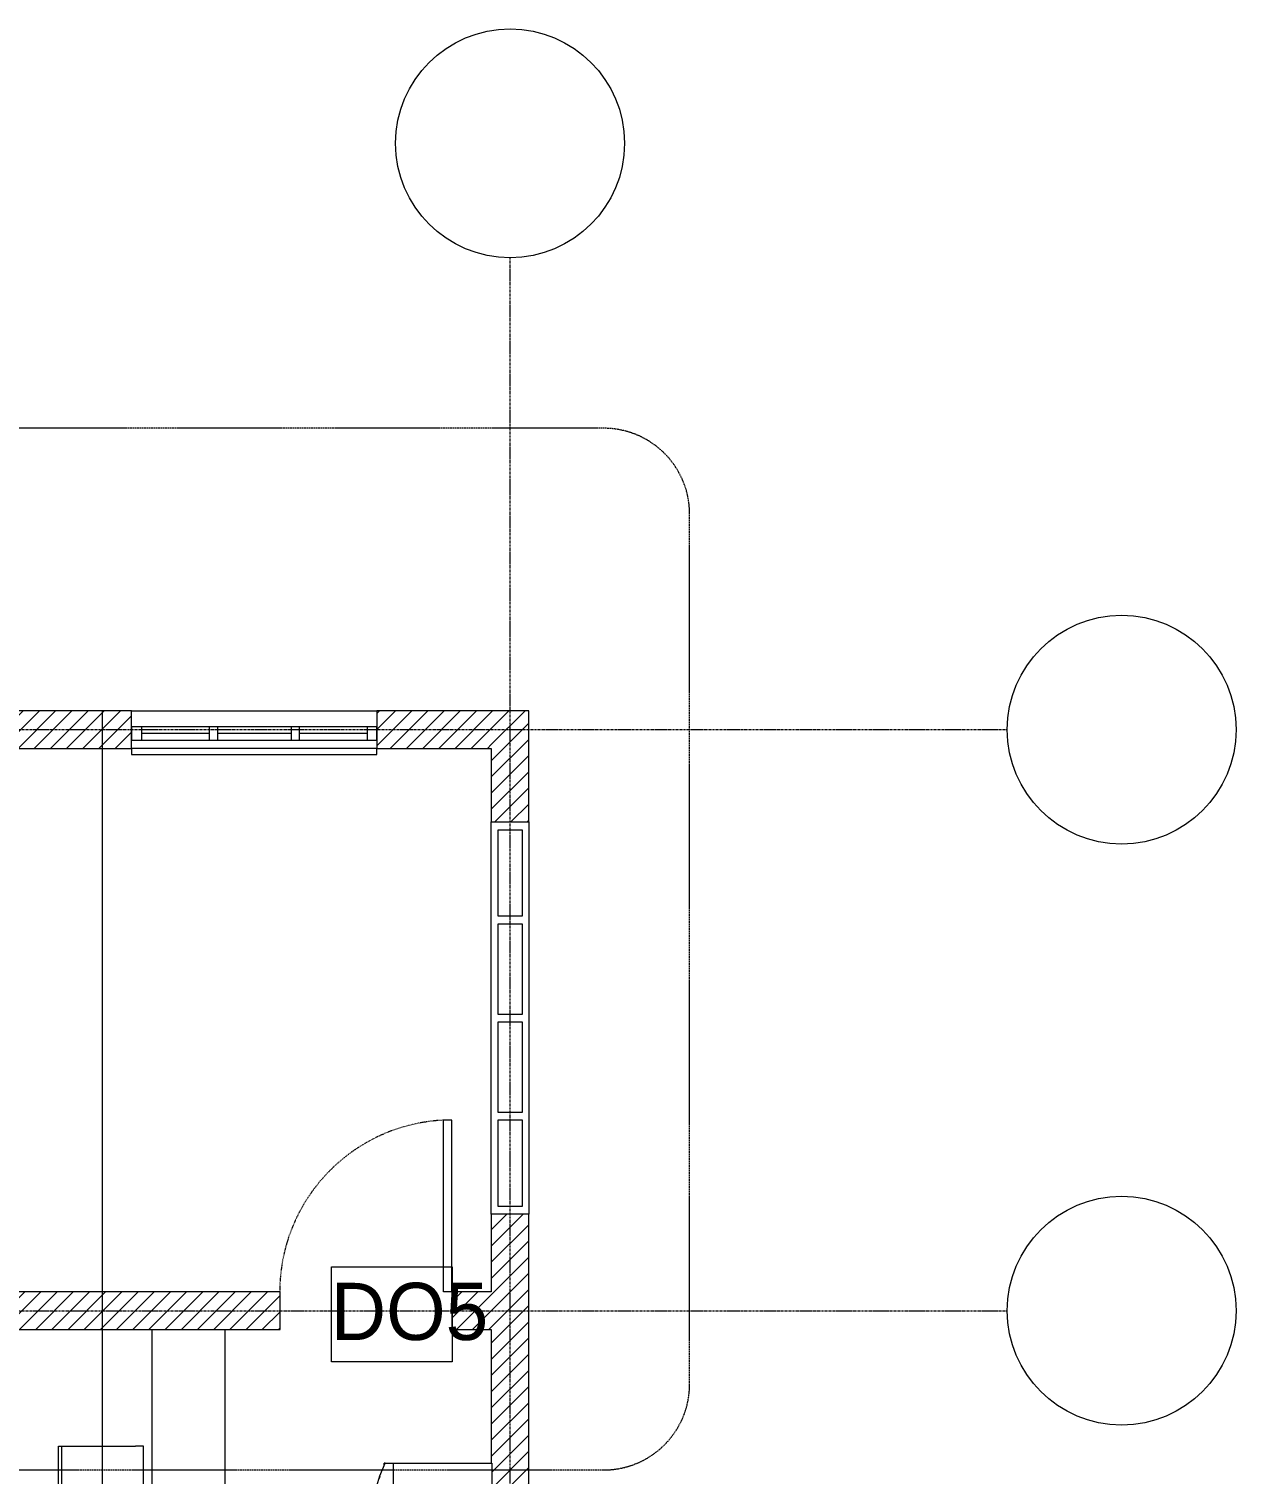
# Model space of a CAD drawing. Header units: inches. Extents: x 22 to 382261, y 22 to 371281.
# Drawn here: x 199166 to 206550, y 66043 to 74885 of the extents above; entities that cross this region are included whole.
import ezdxf

# ---------------------------------------------------------------- set-up
doc = ezdxf.new("R2010")
doc.units = ezdxf.units.IN
doc.header["$MEASUREMENT"] = 0
for name, pattern in [('Abgebrochen', [7.14375, 4.7625, -2.38125]), ('Dash', [6.35, 3.175, -3.175]), ('Grid Line 1_2_', [22.225, 12.7, -3.175, 3.175, -3.175]), ('Hidden 1_8_', [4.7625, 3.175, -1.5875])]:
    doc.linetypes.add(name, pattern=pattern)
for name, color, linetype, lineweight in [('A-ANNO-SYMB', 150, 'Continuous', 9), ('A-DETL-HDLN', 90, 'Hidden 1_8_', 9), ('A-DOOR', 31, 'Continuous', 9), ('A-DOOR-HDLN', 31, 'Dash', 9), ('A-DOOR-IDEN', 31, 'Continuous', 9), ('A-GLAZ', 151, 'Continuous', 9), ('A-GLAZ-CWMG', 51, 'Continuous', 9), ('A-GLAZ-SILL', 1, 'Continuous', 9), ('A-WALL-PATT', 111, 'Continuous', 9), ('I-FURN', 30, 'Continuous', 9), ('I-WALL', 2, 'Continuous', 9), ('Q-CASE', 31, 'Continuous', 9), ('S-GRID', 1, 'Continuous', 9), ('S-GRID-IDEN', 1, 'Continuous', 9)]:
    doc.layers.add(name, color=color, linetype=linetype, lineweight=lineweight)
doc.styles.add('Tw Cen MT Condensed', font='TCCM____.TTF', dxfattribs={"height": 1.35})
pattern_1 = [(45, (179271.156, 58474.37), (-49.49747, 49.49747), [])]

# ---------------------------------------------------------------- blocks, each defined once
blk = doc.blocks.new('Bar_Stool_-_Stivi_6177_0001 - Bar_Stool_-_Stivi_6177_0001-886307-02- FIRST FLOOR FURNITURE PLAN')
at = {"layer": 'I-FURN'}
for p, q in [((-250, 200), (-250, -200)), ((-200, 200), (-250, 200)), ((-200, 200), (200, 200)), ((200, 200), (250, 200)), ((250, 200), (270, 200)), ((250, 200), (250, -200)), ((270, 200), (270, -200)), ((-250, -200), (-200, -200)), ((200, -200), (-200, -200)), ((250, -200), (200, -200)), ((270, -200), (250, -200))]:
    blk.add_line(p, q, dxfattribs=at)
blk = doc.blocks.new('Casement - Plain-Triple _UK_ - W07 Casement - Plain-Triple _UK_-853037-02- FIRST FLOOR FURNITURE PLAN')
at = {"layer": 'A-GLAZ'}
for p, q in [((-1275, 73.5), (-1275, -9.5)), ((225, 73.5), (-1275, 73.5)), ((-1215, -9.5), (-1215, 73.5)), ((-1215, 32), (-800, 32)), ((-800, -9.5), (-800, 73.5)), ((-750, -9.5), (-750, 73.5)), ((-750, 32), (-300, 32)), ((-300, -9.5), (-300, 73.5)), ((-250, -9.5), (-250, 73.5)), ((-250, 32), (165, 32)), ((165, -9.5), (165, 73.5)), ((225, -9.5), (225, 73.5)), ((-1275, -9.5), (225, -9.5))]:
    blk.add_line(p, q, dxfattribs=at)
at = {"layer": 'A-GLAZ-SILL'}
for p, q in [((225, 161), (-1275, 161)), ((-1275, 161), (-1275, 124.7)), ((225, 123.5), (225, 161))]:
    blk.add_line(p, q, dxfattribs=at)
blk = doc.blocks.new('Rectangular Mullion - 50 x 150mm-V2-02- FIRST FLOOR FURNITURE PLAN')
at = {"layer": 'A-GLAZ-CWMG', "lineweight": 18}
for p, q in [((22913.3, 6908.2), (22763.3, 6908.2)), ((22763.3, 6908.2), (22763.3, 6383.2)), ((22913.3, 6383.2), (22913.3, 6908.2)), ((22763.3, 6383.2), (22913.3, 6383.2))]:
    blk.add_line(p, q, dxfattribs=at)
blk = doc.blocks.new('Rectangular Mullion - 50 x 150mm-441106-02- FIRST FLOOR FURNITURE PLAN')
at = {"layer": 'A-GLAZ-CWMG', "lineweight": 18}
for p, q in [((22913.297347, 6333.191796), (22763.297347, 6333.191796)), ((22763.297347, 6333.191796), (22763.297347, 5783.191796)), ((22913.297347, 5783.191796), (22913.297347, 6333.191796)), ((22763.297347, 5783.191796), (22913.297347, 5783.191796))]:
    blk.add_line(p, q, dxfattribs=at)
blk = doc.blocks.new('Casework 30 - Casework 30-869156-02- FIRST FLOOR FURNITURE PLAN')
at = {"layer": 'Q-CASE'}
for p, q in [((20646.2, 8453.2), (20646.2, 6090.5)), ((21096.2, 5879.2), (21096.2, 8453.2))]:
    blk.add_line(p, q, dxfattribs=at)
blk = doc.blocks.new('FREEZER COCACOLA - FREEZER COCACOLA-870207-02- FIRST FLOOR FURNITURE PLAN')
at = {"layer": 'I-FURN'}
for p, q in [((-337.5, 125.6), (-337.5, 727.6)), ((-337.5, 727.6), (-285.6, 727.6)), ((-285.6, 727.6), (285.6, 727.6)), ((285.6, 727.6), (337.5, 727.6)), ((337.5, 727.6), (337.5, 125.6)), ((-337.5, 125.6), (337.5, 125.6)), ((-337.5, 76.5), (-337.5, 125.6)), ((337.5, 125.6), (337.5, 85)), ((-337.5, 76.5), (-337.5, 70.6)), ((-323.4, 70.6), (-337.5, 70.6)), ((337.5, 70.6), (305.2, 70.6)), ((337.5, 70.6), (337.5, 85))]:
    blk.add_line(p, q, dxfattribs=at)
at = {"layer": 'I-FURN', "flags": 128}
for points in [[(-8.4, 0), (-93.4, 4.9), (-177.3, 19.4), (-259.1, 43.4), (-337.5, 76.5)], [(337.5, 85), (255.5, 48.2), (169.7, 21.6), (81.3, 5.4), (-8.4, 0)]]:
    blk.add_lwpolyline(points, dxfattribs=at)
at = {"layer": 'I-FURN'}
for centre, radius, start, end in [((-8.4, 745.9), 745.9, 250.5444, 252.66614), ((-8.4, 745.9), 745.9, 257.09202, 259.74431), ((-8.4, 745.9), 745.9, 263.72895, 266.56968), ((0, 695.8), 696.4, 269.30834, 291.42624), ((-8.4, 745.9), 745.9, 270.35508, 274.25652), ((0, 695.8), 696.4, 276.9575, 283.915), ((0, 695.8), 696.4, 276.9575, 283.915), ((-8.4, 745.9), 745.9, 277.17295, 281.26742), ((-8.4, 745.9), 745.9, 283.99075, 288.53799), ((0, 695.8), 696.4, 286.74775, 290.8725), ((0, 695.8), 696.4, 286.74775, 290.8725), ((-8.4, 745.9), 745.9, 290.90022, 297.62619)]:
    blk.add_arc(centre, radius, start, end, dxfattribs=at)
blk = doc.blocks.new('M_Single-Flush - 1050 DOORS-900124-02- FIRST FLOOR FURNITURE PLAN')
at = {"layer": 'A-DOOR'}
for p, q in [((525, 1165.5), (474, 1165.5)), ((474, 115), (474, 1165.5)), ((525, 115), (525, 1165.5)), ((525, 115), (474, 115))]:
    blk.add_line(p, q, dxfattribs=at)
at = {"layer": 'A-DOOR-HDLN'}
blk.add_arc((525, 115), 1051.7, 92.77955, 180, dxfattribs=at)
blk = doc.blocks.new('Grid - Grid Head - Circle-749417-02- FIRST FLOOR FURNITURE PLAN')
at = {"layer": 'S-GRID-IDEN'}
blk.add_circle((0, 0), 4, dxfattribs=at)
blk = doc.blocks.new('M_Door Tag1 - M_Door Tag 2-910938-02- FIRST FLOOR FURNITURE PLAN')
at = {"layer": 'A-DOOR-IDEN'}
for p, q in [((-1.206, 1.536), (3.019, 1.536)), ((-1.206, -1.791), (-1.206, 1.536)), ((3.019, 1.536), (3.019, -1.791)), ((3.019, -1.791), (-1.206, -1.791))]:
    blk.add_line(p, q, dxfattribs=at)

msp = doc.modelspace()

# ---------------------------------------------------------------- hatches: boundary and pattern name
at = {"layer": 'A-WALL-PATT'}
h = msp.add_hatch(dxfattribs=at)
h.set_pattern_fill('FP_1', color=256, style=0, pattern_type=2)
h.set_pattern_definition(pattern_1)
h.paths.add_polyline_path([(193392.4, 70482.6), (194867.4, 70482.6), (194867.4, 70712.6), (193392.4, 70712.6), (193392.4, 70541.4)])
h.paths.add_polyline_path([(201994.5, 70482.6), (201994.5, 70712.6), (201294.5, 70712.6), (201294.5, 70482.6), (201413.5, 70482.6)])
h.paths.add_polyline_path([(199794.5, 70482.6), (199794.5, 70712.6), (196367.4, 70712.6), (196367.4, 70482.6), (198097.4, 70482.6)])
h = msp.add_hatch(dxfattribs=at)
h.set_pattern_fill('FP_1', color=256, style=0, pattern_type=2)
h.set_pattern_definition(pattern_1)
h.paths.add_polyline_path([(202224.5, 55240.1), (202224.5, 57032.6), (201994.5, 57032.6), (201994.5, 55240.1)])
h.paths.add_polyline_path([(201998.5, 59432.6), (202224.5, 59432.6), (202224.5, 62432.6), (201998.5, 62432.6), (201998.5, 59447.6)])
h.paths.add_polyline_path([(201994.5, 65432.6), (202224.5, 65432.6), (202224.5, 67632.6), (201994.5, 67632.6), (201994.5, 66110.1), (201997.1, 66110.1), (201997.1, 65435.1), (201994.5, 65435.1)])
h.paths.add_polyline_path([(201994.5, 70032.6), (202224.5, 70032.6), (202224.5, 70712.6), (201994.5, 70712.6), (201994.5, 70482.6)])
h = msp.add_hatch(dxfattribs=at)
h.set_pattern_fill('FP_1', color=256, style=0, pattern_type=2)
h.set_pattern_definition(pattern_1)
h.paths.add_polyline_path([(180727.4, 66927.6), (181627.4, 66927.6), (181627.4, 67157.6), (180612.4, 67157.6), (180612.4, 66927.6), (180722.4, 66927.6)])
h.paths.add_polyline_path([(191293.2, 66927.6), (191293.2, 67157.6), (189727.4, 67157.6), (189727.4, 66927.6), (189814.4, 66927.6)])
h.paths.add_polyline_path([(201994.5, 66927.6), (201994.1, 67157.6), (201752.4, 67157.6), (201752.4, 66927.6), (201994.1, 66927.6)])
h.paths.add_polyline_path([(200702.4, 66927.6), (200702.4, 67157.6), (193162.4, 67157.6), (193162.4, 66927.6), (199964.2, 66927.6)])
h.paths.add_polyline_path([(184627.4, 66927.6), (186727.4, 66927.6), (186727.4, 67157.6), (184627.4, 67157.6)])

# ---------------------------------------------------------------- linework, layer by layer
at = {"layer": 'A-ANNO-SYMB', "linetype": 'Abgebrochen'}
for p, q in [((202682.7, 72441.6), (180283.6, 72441.6)), ((203207.7, 66593.1), (203207.7, 71916.6)), ((180283.6, 66068.1), (202682.7, 66068.1))]:
    msp.add_line(p, q, dxfattribs=at)
for centre, start, end in [((202682.7, 71916.6), 0, 90), ((202682.7, 66593.1), 270, 0)]:
    msp.add_arc(centre, 525, start, end, dxfattribs=at)
at = {"layer": 'A-DETL-HDLN'}
msp.add_line((199617.4, 56692.6), (199617.4, 70712.6), dxfattribs=at)
at = {"layer": 'I-WALL', "lineweight": 18}
for p, q in [((199794.5, 70712.6), (196367.4, 70712.6)), ((199794.5, 70482.6), (199794.5, 70712.6)), ((202224.5, 70712.6), (201294.5, 70712.6)), ((201294.5, 70712.6), (201294.5, 70482.6)), ((202224.5, 70032.6), (202224.5, 70712.6)), ((196367.4, 70482.6), (199794.5, 70482.6)), ((201294.5, 70482.6), (201994.5, 70482.6)), ((201994.5, 70482.6), (201994.5, 70032.6)), ((201994.5, 70032.6), (202224.5, 70032.6)), ((202224.5, 67632.6), (201994.5, 67632.6)), ((201994.5, 67632.6), (201994.5, 67157.6)), ((202224.5, 65432.6), (202224.5, 67632.6)), ((200702.4, 67157.6), (193392.4, 67157.6)), ((200702.4, 66927.6), (200702.4, 67157.6)), ((201994.5, 67157.6), (201752.4, 67157.6)), ((201752.4, 67157.6), (201752.4, 66927.6)), ((193162.4, 66927.6), (200702.4, 66927.6)), ((201752.4, 66927.6), (201994.5, 66927.6)), ((201994.5, 66927.6), (201994.5, 66109.8))]:
    msp.add_line(p, q, dxfattribs=at)
at = {"layer": 'I-WALL'}
for p, q in [((199794.5, 70712.6), (201294.5, 70712.6)), ((201294.5, 70482.6), (199794.5, 70482.6)), ((201994.5, 67632.6), (201994.5, 70032.6)), ((202224.5, 70032.6), (202224.5, 67632.6))]:
    msp.add_line(p, q, dxfattribs=at)
at = {"layer": 'S-GRID', "linetype": 'Grid Line 1_2_'}
for p, q in [((202109.5, 49071), (202109.5, 73485.1)), ((166187.4, 70597.6), (205150.3, 70597.6)), ((166187.4, 67042.6), (205150.3, 67042.6))]:
    msp.add_line(p, q, dxfattribs=at)

# ---------------------------------------------------------------- block references
at = {"layer": 'A-DOOR-HDLN'}
msp.add_blockref('M_Single-Flush - 1050 DOORS-900124-02- FIRST FLOOR FURNITURE PLAN', (201227.4, 67042.6), dxfattribs=at)
at = {"layer": 'A-DOOR-IDEN', "xscale": 174.9999999999999, "yscale": 174.9999999999999, "zscale": 174.9999999999999}
msp.add_blockref('M_Door Tag1 - M_Door Tag 2-910938-02- FIRST FLOOR FURNITURE PLAN', (201227.4, 67042.6), dxfattribs=at)
at = {"layer": 'A-GLAZ-CWMG'}
for name, p in [('Rectangular Mullion - 50 x 150mm-V2-02- FIRST FLOOR FURNITURE PLAN', (179271.2, 63074.4)), ('Rectangular Mullion - 50 x 150mm-441106-02- FIRST FLOOR FURNITURE PLAN', (179271.2, 63074.4)), ('Rectangular Mullion - 50 x 150mm-441106-02- FIRST FLOOR FURNITURE PLAN', (179271.2, 62474.4)), ('Rectangular Mullion - 50 x 150mm-V2-02- FIRST FLOOR FURNITURE PLAN', (179271.2, 61299.4))]:
    msp.add_blockref(name, p, dxfattribs=at)
at = {"layer": 'A-GLAZ-SILL', "rotation": 180}
msp.add_blockref('Casement - Plain-Triple _UK_ - W07 Casement - Plain-Triple _UK_-853037-02- FIRST FLOOR FURNITURE PLAN', (200019.5, 70606), dxfattribs=at)
at = {"layer": 'I-FURN'}
for name, p, rotation in [('Bar_Stool_-_Stivi_6177_0001 - Bar_Stool_-_Stivi_6177_0001-886307-02- FIRST FLOOR FURNITURE PLAN', (199617.4, 66012.6), 180), ('FREEZER COCACOLA - FREEZER COCACOLA-870207-02- FIRST FLOOR FURNITURE PLAN', (201269.5, 65772.6), 270.0000000000002)]:
    msp.add_blockref(name, p, dxfattribs=dict(at, rotation=rotation))
at = {"layer": 'Q-CASE'}
msp.add_blockref('Casework 30 - Casework 30-869156-02- FIRST FLOOR FURNITURE PLAN', (179271.2, 58474.4), dxfattribs=at)
at = {"layer": 'S-GRID-IDEN', "xscale": 174.9999999999999, "yscale": 174.9999999999999, "zscale": 174.9999999999999}
msp.add_blockref('Grid - Grid Head - Circle-749417-02- FIRST FLOOR FURNITURE PLAN', (202109.5, 74185.1), dxfattribs=at)
at = {"layer": 'S-GRID-IDEN', "xscale": 174.9999999999999, "yscale": 174.9999999999999, "zscale": 174.9999999999999, "rotation": 269.9999999999994}
for p in [(205850.3, 70597.6), (205850.3, 67042.6)]:
    msp.add_blockref('Grid - Grid Head - Circle-749417-02- FIRST FLOOR FURNITURE PLAN', p, dxfattribs=at)

# ---------------------------------------------------------------- texts
at = {"layer": 'A-DOOR-IDEN', "insert": (201013.3, 67213.1), "char_height": 350, "width": 841.772, "attachment_point": 1, "style": 'Tw Cen MT Condensed'}
msp.add_mtext('DO5', dxfattribs=at)

doc.saveas('drawing.dxf')
